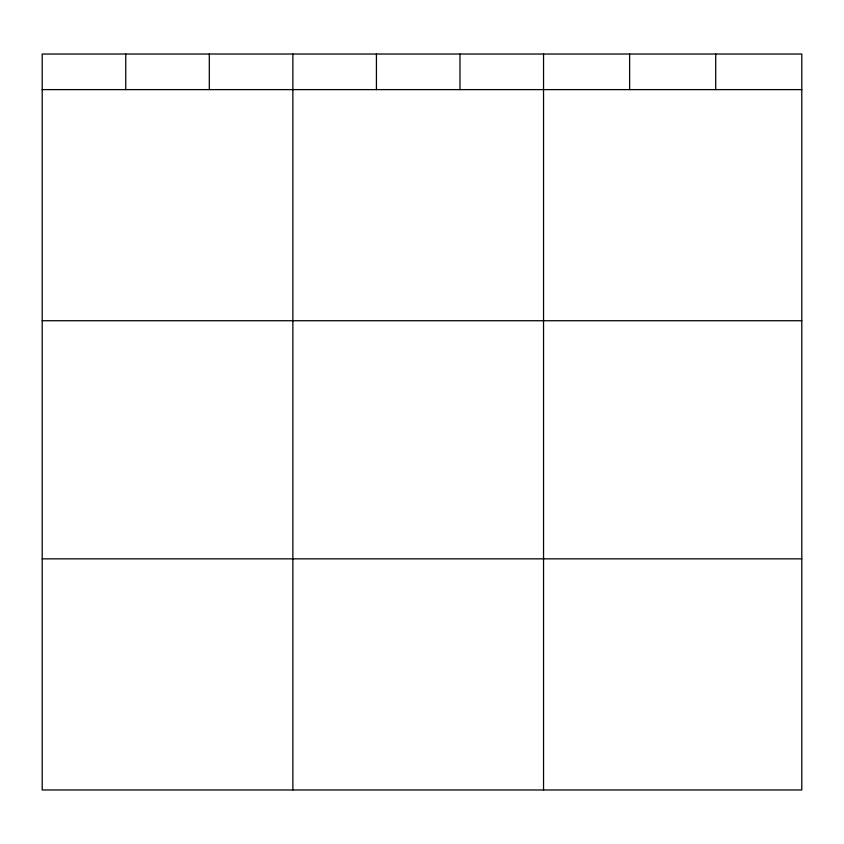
<?xml version="1.0" encoding="UTF-8"?>
<svg xmlns="http://www.w3.org/2000/svg" width="844" height="844" viewBox="0 0 844 844"><rect width="100%" height="100%" fill="white"/><g stroke="black" fill="none" stroke-linecap="round" stroke-linejoin="round"><path stroke-width="1.27" d="M801.8 89.612L801.8 789.973L42.2 789.973L42.2 54.027L801.8 54.027L801.8 89.612L42.2 89.612M42.2 320.731L801.8 320.731M42.2 558.855L801.8 558.855M715.712 54.027L715.712 89.612M629.624 54.027L629.624 89.612M543.536 54.027L543.536 789.973M459.98 54.027L459.98 89.612M376.424 54.027L376.424 89.612M292.868 54.027L292.868 789.973M209.312 54.027L209.312 89.612M125.756 54.027L125.756 89.612"/></g></svg>
